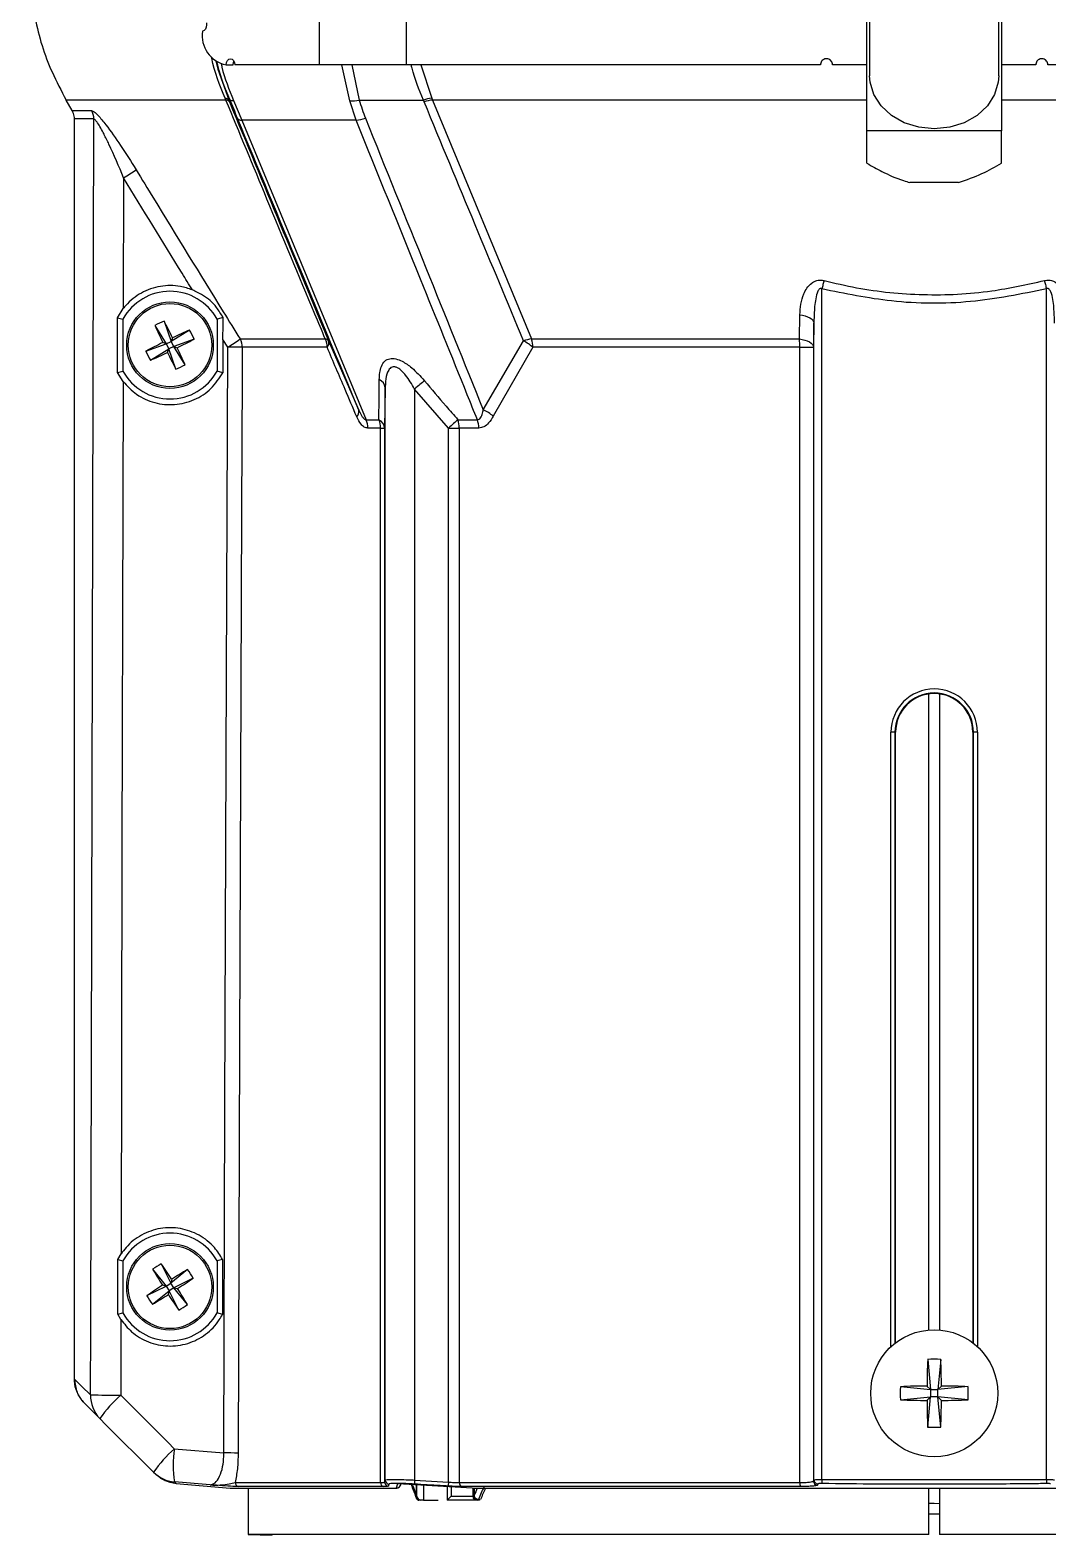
# Model space of a CAD drawing. Extents: x 17.1 to 113.1, y 3.8 to 84.5.
# Drawn here: x 50.6 to 54.38, y 63.93 to 69.52 of the extents above; entities that cross this region are included whole.
import ezdxf

# ---------------------------------------------------------------- set-up
doc = ezdxf.new("R2010")
doc.units = 0
doc.header["$MEASUREMENT"] = 0
doc.layers.add('OBJECT', color=7, linetype='CONTINUOUS')

msp = doc.modelspace()

# ---------------------------------------------------------------- linework, layer by layer
at = {"layer": 'OBJECT'}
for p, q in [((51.6748, 69.3925), (51.6748, 69.9725)), ((51.9981, 69.3925), (51.9981, 69.9725)), ((53.7197, 69.9098), (53.7197, 69.3515)), ((54.1997, 69.3515), (54.1997, 69.9091)), ((51.24, 69.5175), (51.24, 69.518)), ((53.7097, 69.1467), (53.7097, 69.5563)), ((54.2097, 69.5563), (54.2097, 69.1467)), ((51.3284, 69.3925), (51.3539, 69.3925)), ((51.6748, 69.3925), (51.3602, 69.3925)), ((51.9981, 69.3925), (51.6748, 69.3925)), ((51.7874, 69.2581), (51.7578, 69.3925)), ((53.5372, 69.3925), (51.9981, 69.3925)), ((52.0522, 69.3925), (52.0925, 69.2684)), ((53.7097, 69.3925), (53.5822, 69.3925)), ((54.3372, 69.3925), (54.2097, 69.3925)), ((55.9214, 69.3925), (54.3822, 69.3925)), ((51.3274, 69.2615), (50.7338, 69.2615)), ((50.7565, 69.2222), (50.7338, 69.2615)), ((51.3274, 69.2615), (51.3246, 69.2682)), ((51.3417, 69.2633), (51.3378, 69.2617)), ((51.3561, 69.2604), (51.3867, 69.1865)), ((51.8113, 69.1865), (51.7874, 69.2581)), ((51.8231, 69.2616), (52.0613, 69.2615)), ((52.0925, 69.2684), (52.0953, 69.2615)), ((52.0953, 69.2615), (52.4632, 68.3735)), ((53.7097, 69.2615), (52.0953, 69.2615)), ((55.8242, 69.2615), (54.2097, 69.2615)), ((50.7565, 69.2222), (50.8285, 69.2222)), ((50.8366, 69.1912), (50.7648, 69.1912)), ((50.7648, 64.5073), (50.7648, 69.1912)), ((51.8113, 69.1865), (51.3867, 69.1865)), ((51.3867, 69.1865), (51.8486, 68.0735)), ((54.2097, 69.1467), (53.7097, 69.1467)), ((53.7097, 69.0265), (53.7097, 69.1467)), ((54.2097, 69.0265), (54.2097, 69.1467)), ((50.9474, 68.9722), (50.9461, 68.487)), ((54.0498, 68.9545), (53.8697, 68.9545)), ((53.5424, 64.1346), (53.5424, 68.5595)), ((54.377, 64.1346), (54.377, 68.5595)), ((50.9241, 68.4526), (50.9461, 68.487)), ((53.459, 68.3735), (53.4602, 68.4632)), ((50.9241, 68.4526), (50.9447, 68.4474)), ((50.9242, 68.2486), (50.9241, 68.4526)), ((50.9447, 68.4474), (50.9447, 68.2538)), ((51.0635, 68.4235), (51.106, 68.3554)), ((51.0978, 68.44), (51.1245, 68.3643)), ((51.1926, 68.4068), (51.1245, 68.3643)), ((51.3173, 68.4531), (51.2947, 68.4474)), ((51.2947, 68.4474), (51.2947, 68.2538)), ((53.5124, 68.4322), (53.5111, 68.3425)), ((53.5124, 64.1335), (53.5124, 68.4322)), ((51.0303, 68.3287), (51.106, 68.3554)), ((51.106, 68.3554), (51.0925, 68.3601)), ((51.106, 68.3554), (51.1245, 68.3643)), ((51.106, 68.3554), (51.1149, 68.3369)), ((51.1334, 68.3458), (51.1149, 68.3369)), ((51.1292, 68.3778), (51.1245, 68.3643)), ((51.1334, 68.3458), (51.1245, 68.3643)), ((51.2091, 68.3725), (51.1334, 68.3458)), ((51.1334, 68.3458), (51.1469, 68.3411)), ((51.176, 68.2777), (51.1334, 68.3458)), ((51.3166, 68.3721), (51.3165, 68.2483)), ((51.3345, 68.3432), (51.3166, 68.3721)), ((51.3802, 68.3735), (51.6967, 68.3735)), ((51.7037, 68.3425), (51.388, 68.3425)), ((51.709, 68.3667), (51.8215, 68.1086)), ((52.2835, 68.1104), (52.4337, 68.3663)), ((52.4678, 68.3425), (52.3211, 68.0866)), ((52.4632, 68.3735), (53.459, 68.3735)), ((53.4605, 68.3425), (52.4678, 68.3425)), ((53.4605, 68.3425), (53.5111, 68.3425)), ((53.4605, 64.1235), (53.4605, 68.3425)), ((53.5111, 68.3425), (53.5111, 64.1289)), ((51.0468, 68.2944), (51.1149, 68.3369)), ((51.1102, 68.3234), (51.1149, 68.3369)), ((51.1417, 68.2612), (51.1149, 68.3369)), ((50.9242, 68.2486), (50.9447, 68.2538)), ((50.9455, 68.2153), (50.9242, 68.2486)), ((51.3165, 68.2483), (51.2947, 68.2538)), ((51.9196, 68.1915), (51.9173, 68.0425)), ((51.9196, 64.1328), (51.9196, 68.1915)), ((52.1545, 68.0425), (52.0286, 68.1875)), ((52.0286, 68.1875), (52.0286, 64.1327)), ((51.8486, 68.0735), (51.8961, 68.0735)), ((52.1895, 68.0735), (52.262, 68.0735)), ((51.9024, 68.0425), (51.855, 68.0425)), ((51.9024, 68.0425), (51.9173, 68.0425)), ((51.9024, 64.1235), (51.9024, 68.0425)), ((51.9173, 68.0425), (51.9173, 64.1251)), ((52.1545, 68.0425), (52.1949, 68.0425)), ((52.1545, 64.1252), (52.1545, 68.0425)), ((52.2672, 68.0425), (52.1949, 68.0425)), ((52.1949, 68.0425), (52.1949, 64.1235)), ((53.9397, 64.6906), (53.9397, 67.0542)), ((53.9797, 67.0542), (53.9797, 64.6906)), ((53.8139, 66.9121), (53.7989, 66.9121)), ((53.7989, 64.6282), (53.7989, 66.9121)), ((53.8139, 66.9121), (53.8162, 66.9121)), ((53.8139, 66.9121), (53.8139, 64.641)), ((53.8162, 64.6428), (53.8162, 66.9121)), ((53.8162, 66.9121), (53.8162, 66.9121)), ((53.8162, 64.6428), (53.8162, 66.9121)), ((54.1032, 66.9121), (54.1032, 64.6428)), ((54.1055, 66.9121), (54.1032, 66.9121)), ((54.1032, 66.9121), (54.1032, 66.9121)), ((54.1032, 66.9121), (54.1032, 64.6428)), ((54.1205, 66.9121), (54.1055, 66.9121)), ((54.1055, 64.641), (54.1055, 66.9121)), ((54.1205, 66.9121), (54.1205, 64.6282)), ((50.9255, 64.9523), (50.9377, 64.973)), ((50.9256, 64.7489), (50.9255, 64.9523)), ((50.9255, 64.9523), (50.9447, 64.9474)), ((50.9447, 64.9474), (50.9447, 64.7538)), ((51.0871, 64.9367), (51.1228, 64.8648)), ((51.3152, 64.9526), (51.2947, 64.9474)), ((51.2947, 64.9474), (51.2947, 64.7538)), ((51.3152, 64.9526), (51.3151, 64.7486)), ((51.0551, 64.9162), (51.1056, 64.8537)), ((51.1853, 64.9152), (51.1228, 64.8648)), ((51.1259, 64.8787), (51.1228, 64.8648)), ((51.2058, 64.8832), (51.1339, 64.8475)), ((51.0336, 64.818), (51.1056, 64.8537)), ((51.0541, 64.786), (51.1166, 64.8364)), ((51.1056, 64.8537), (51.0916, 64.8568)), ((51.1056, 64.8537), (51.1228, 64.8648)), ((51.1056, 64.8537), (51.1166, 64.8364)), ((51.1136, 64.8225), (51.1166, 64.8364)), ((51.1339, 64.8475), (51.1166, 64.8364)), ((51.1523, 64.7645), (51.1166, 64.8364)), ((51.1339, 64.8475), (51.1228, 64.8648)), ((51.1339, 64.8475), (51.1479, 64.8444)), ((51.1843, 64.785), (51.1339, 64.8475)), ((50.9256, 64.7489), (50.9447, 64.7538)), ((50.9372, 64.7293), (50.9256, 64.7489)), ((50.9372, 64.7293), (50.9365, 64.4483)), ((51.3151, 64.7486), (51.2947, 64.7538)), ((53.9354, 64.5812), (53.9462, 64.4689)), ((53.9841, 64.5812), (53.9732, 64.4689)), ((53.834, 64.4798), (53.9462, 64.4689)), ((53.834, 64.4311), (53.9462, 64.4419)), ((53.9462, 64.4689), (53.9329, 64.4822)), ((53.9329, 64.4286), (53.9462, 64.4419)), ((53.9354, 64.3297), (53.9462, 64.4419)), ((53.9462, 64.4689), (53.9462, 64.4419)), ((53.9462, 64.4689), (53.9732, 64.4689)), ((53.9732, 64.4419), (53.9462, 64.4419)), ((53.9865, 64.4822), (53.9732, 64.4689)), ((54.0855, 64.4798), (53.9732, 64.4689)), ((53.9732, 64.4419), (53.9732, 64.4689)), ((53.9841, 64.3297), (53.9732, 64.4419)), ((53.9732, 64.4419), (53.9865, 64.4286)), ((54.0855, 64.4311), (53.9732, 64.4419)), ((51.1358, 64.249), (51.3192, 64.2336)), ((51.0645, 64.1558), (51.0583, 64.162)), ((51.1001, 64.1309), (51.142, 64.1196)), ((51.269, 64.1147), (51.1361, 64.1259)), ((51.142, 64.1196), (51.3435, 64.102)), ((51.3435, 64.102), (51.9436, 64.102)), ((51.3448, 64.102), (51.9446, 64.102)), ((51.3619, 64.1235), (51.9024, 64.1235)), ((51.9129, 64.1086), (51.375, 64.1086)), ((51.4097, 64.102), (51.4097, 63.9304)), ((51.9173, 64.1251), (51.9196, 64.1328)), ((51.9609, 64.1034), (51.9662, 64.1198)), ((51.9662, 64.1198), (52.2423, 64.1034)), ((51.9752, 64.1114), (51.9791, 64.1191)), ((51.9777, 64.1191), (51.9752, 64.1114)), ((52.0286, 64.1327), (52.1545, 64.1252)), ((52.0361, 64.0757), (52.0361, 64.1157)), ((52.0374, 64.0731), (52.0374, 64.1156)), ((52.062, 64.1141), (52.062, 64.0581)), ((52.1498, 64.1089), (52.1498, 64.0581)), ((52.1648, 64.108), (52.1648, 64.0731)), ((52.1949, 64.1235), (53.4605, 64.1235)), ((53.463, 64.1086), (52.2039, 64.1086)), ((52.2467, 64.0757), (52.2467, 64.1032)), ((52.25, 64.1031), (52.25, 64.0757)), ((52.2873, 64.102), (55.6322, 64.102)), ((52.2881, 64.102), (55.6314, 64.102)), ((53.5111, 64.1289), (53.5124, 64.1335)), ((53.5424, 64.1346), (54.377, 64.1346)), ((53.9397, 63.9304), (53.9397, 64.102)), ((53.9797, 64.102), (53.9797, 63.9304)), ((52.0363, 64.0732), (52.0361, 64.0757)), ((52.0374, 64.0757), (52.0361, 64.0757)), ((52.0439, 64.0581), (52.0445, 64.0581)), ((52.0524, 64.0581), (52.0445, 64.0581)), ((52.062, 64.0581), (52.0524, 64.0581)), ((52.062, 64.0581), (52.1158, 64.0581)), ((52.2543, 64.0581), (52.1498, 64.0581)), ((52.1648, 64.0731), (52.2467, 64.0731)), ((52.2467, 64.0731), (52.2467, 64.0757)), ((52.2467, 64.0757), (52.25, 64.0757)), ((52.2467, 64.0712), (52.2467, 64.0731)), ((52.25, 64.0757), (52.2498, 64.0732)), ((52.2632, 64.0581), (52.2543, 64.0581)), ((52.2632, 64.0581), (52.2626, 64.0581)), ((52.2693, 64.0581), (52.2632, 64.0581)), ((52.2659, 64.0606), (52.2662, 64.0606)), ((52.2662, 64.0606), (52.2725, 64.0606)), ((53.9397, 64.0466), (53.9797, 64.0452)), ((53.9597, 64.0459), (53.9397, 64.0452)), ((51.4097, 63.9304), (51.4997, 63.9273)), ((53.9397, 63.9304), (51.4097, 63.9304)), ((56.5097, 63.9304), (53.9797, 63.9304))]:
    msp.add_line(p, q, dxfattribs=at)
at = {"layer": 'OBJECT', "flags": 128}
for points in [[(51.255, 69.5481), (51.2559, 69.5405), (51.2547, 69.5319), (51.2513, 69.5246), (51.2461, 69.5197), (51.24, 69.518)], [(51.2895, 69.4072), (51.2971, 69.3765), (51.3378, 69.2617), (51.3378, 69.2617), (51.3378, 69.2617)], [(51.3284, 69.3925), (51.3296, 69.4011), (51.3331, 69.4084), (51.3382, 69.4132), (51.3443, 69.415), (51.3504, 69.4132), (51.3556, 69.4084), (51.359, 69.4011), (51.3602, 69.3925)], [(51.3539, 69.3925), (51.3551, 69.4011), (51.357, 69.406)], [(51.7957, 69.3925), (51.8231, 69.2616), (51.8231, 69.2616), (51.8231, 69.2616)], [(53.9597, 69.1549), (53.9023, 69.1606), (53.8482, 69.1774), (53.8006, 69.2043), (53.7622, 69.2398), (53.7353, 69.2818), (53.7215, 69.3278), (53.7197, 69.3515)], [(54.1997, 69.3515), (54.198, 69.3278), (54.1841, 69.2818), (54.1572, 69.2398), (54.1189, 69.2043), (54.0713, 69.1774), (54.0172, 69.1606), (53.9597, 69.1549)], [(50.8248, 64.4497), (50.8254, 64.6997), (50.8278, 65.6996), (50.8366, 69.1912)], [(53.5502, 68.5905), (53.5493, 68.5869), (53.5484, 68.5832), (53.5474, 68.5794), (53.5464, 68.5755), (53.5455, 68.5716), (53.5445, 68.5676), (53.5434, 68.5635), (53.5424, 68.5595)], [(54.3693, 68.5905), (54.3702, 68.5869), (54.3711, 68.5832), (54.372, 68.5794), (54.373, 68.5755), (54.374, 68.5716), (54.375, 68.5676), (54.376, 68.5635), (54.377, 68.5595)], [(53.4602, 68.4632), (53.4706, 68.4618), (53.4804, 68.4594), (53.4894, 68.4563), (53.4971, 68.4524), (53.5035, 68.4479), (53.5082, 68.4429), (53.5113, 68.4377), (53.5124, 68.4322)], [(51.3192, 64.2336), (51.3239, 65.5246), (51.3287, 66.8156), (51.3345, 68.3432)], [(51.388, 68.3425), (51.3876, 68.2351), (51.3858, 67.7391), (51.3785, 65.7553), (51.3731, 64.2329)], [(53.459, 68.3735), (53.4694, 68.372), (53.4792, 68.3697), (53.4881, 68.3665), (53.4958, 68.3627), (53.5022, 68.3582), (53.5069, 68.3532), (53.5099, 68.3479), (53.5111, 68.3425)], [(50.9455, 68.2153), (50.9444, 67.7681), (50.9413, 66.4771), (50.9377, 64.973)], [(52.0649, 68.2185), (52.0614, 68.2155), (52.0575, 68.2122), (52.0532, 68.2086), (52.0487, 68.2047), (52.0439, 68.2006), (52.0389, 68.1963), (52.0338, 68.192), (52.0286, 68.1875)], [(52.1895, 68.0735), (52.1861, 68.0704), (52.1823, 68.0671), (52.1781, 68.0634), (52.1737, 68.0595), (52.1691, 68.0554), (52.1643, 68.0512), (52.1594, 68.0469), (52.1545, 68.0425)], [(50.7648, 64.5073), (50.7723, 64.5001), (50.7923, 64.4809), (50.8248, 64.4497)], [(50.9365, 64.4483), (51.113, 64.2717), (51.1358, 64.249)], [(50.859, 64.3613), (50.8279, 64.3924), (50.8087, 64.4117), (50.8014, 64.4189)], [(51.0583, 64.162), (50.8818, 64.3385), (50.859, 64.3613)], [(52.0286, 64.1327), (52.0284, 64.1299), (52.0282, 64.1272), (52.0281, 64.1247), (52.028, 64.1224), (52.0278, 64.1206), (52.0278, 64.1191), (52.0277, 64.1182), (52.0277, 64.1177)], [(52.1545, 64.1252), (52.1543, 64.1224), (52.1542, 64.1197), (52.154, 64.1172), (52.1539, 64.115), (52.1538, 64.1131), (52.1537, 64.1117), (52.1536, 64.1107), (52.1536, 64.1103)], [(53.5272, 64.1186), (53.5264, 64.116), (53.5258, 64.114)], [(53.5424, 64.1346), (53.5424, 64.1318), (53.5424, 64.1291), (53.5423, 64.1266), (53.5423, 64.1244), (53.5423, 64.1226), (53.5423, 64.1211), (53.5422, 64.1201), (53.5422, 64.1196)], [(54.377, 64.1346), (54.3771, 64.1318), (54.3771, 64.1291), (54.3771, 64.1266), (54.3772, 64.1244), (54.3772, 64.1226), (54.3772, 64.1211), (54.3772, 64.1201), (54.3772, 64.1196)], [(52.1648, 64.0731), (52.1622, 64.0704), (52.1597, 64.0679), (52.1573, 64.0656), (52.1552, 64.0634), (52.1533, 64.0616), (52.1518, 64.0601), (52.1507, 64.059), (52.15, 64.0583), (52.1498, 64.0581)], [(52.2467, 64.0731), (52.2472, 64.0731), (52.2476, 64.0731), (52.248, 64.0731), (52.2484, 64.0731), (52.2488, 64.0732), (52.2491, 64.0732), (52.2495, 64.0732), (52.2498, 64.0732)], [(53.9797, 64.0059), (53.9437, 64.0057), (53.9397, 64.0059)]]:
    msp.add_lwpolyline(points, dxfattribs=at)
at = {"layer": 'OBJECT'}
for centre, radius in [((51.1197, 68.3506), 0.161), ((51.1197, 68.3506), 0.1549), ((51.1197, 64.8506), 0.161), ((51.1197, 64.8506), 0.1549), ((53.9597, 64.4554), 0.236)]:
    msp.add_circle(centre, radius, dxfattribs=at)
for centre, radius, start, end in [((51.3505, 69.5018), 0.1116, 171.9508, 258.5782), ((51.3251, 69.2527), 0.0155, 35.3881, 91.8718), ((51.3275, 69.2456), 0.016, 34.5244, 90.5554), ((51.3516, 69.275), 0.0153, 229.8743, 286.9703), ((51.793, 69.3876), 0.1296, 267.5456, 283.4346), ((52.1053, 69.136), 0.133, 95.5312, 109.3088), ((52.1099, 69.1296), 0.1328, 96.3329, 110.1151), ((50.7735, 69.1912), 0.0631, 359.9655, 29.3895), ((51.3849, 69.2042), 0.0178, 217.2822, 275.8722), ((51.8025, 69.313), 0.1268, 274.005, 289.9291), ((50.627, 69.5131), 0.6287, 300.6374, 305.6866), ((51.1197, 68.3506), 0.2, 28.955, 151.045), ((51.2524, 68.075), 0.3965, 112.9596, 118.4607), ((53.5945, 69.5447), 2.7682, 203.892, 205.3355), ((48.6432, 67.1607), 2.768, 26.0844, 27.5281), ((52.314, 65.8754), 2.7687, 113.8922, 115.3355), ((50.844, 68.2178), 0.3966, 22.9598, 28.4597), ((52.3096, 65.874), 2.768, 116.0846, 117.5282), ((49.9302, 70.8265), 2.7672, 296.0845, 297.5285), ((50.9921, 68.9086), 0.661, 301.198, 305.948), ((51.3326, 66.1647), 2.1785, 88.541, 89.9493), ((51.3236, 68.3426), 0.0645, 359.9278, 28.6556), ((51.6963, 68.3582), 0.0153, 33.6661, 88.4246), ((51.632, 68.3427), 0.0717, 359.7954, 25.399), ((51.6836, 68.3596), 0.0264, 319.5472, 15.4686), ((52.4799, 68.24), 0.1345, 97.1226, 110.1223), ((52.3507, 68.211), 0.1761, 48.3209, 61.9065), ((52.3646, 68.3431), 0.1032, 359.6755, 17.1379), ((53.1627, 68.3433), 0.2978, 359.8438, 5.8182), ((51.3954, 68.4833), 0.3965, 202.9591, 208.4603), ((49.9263, 70.8239), 2.7666, 293.8915, 295.3358), ((53.5963, 69.5405), 2.768, 206.0844, 207.5281), ((48.6468, 67.1573), 2.7662, 23.8917, 25.3363), ((51.1197, 68.3506), 0.2, 208.955, 331.045), ((50.987, 68.6262), 0.3965, 292.9596, 298.4607), ((51.8815, 68.1876), 0.0383, 5.9467, 65.8264), ((51.7965, 68.1034), 0.0255, 311.9942, 11.9361), ((51.779, 68.0428), 0.076, 359.7494, 23.804), ((51.8788, 68.039), 0.0386, 5.2276, 63.3905), ((51.825, 68.0428), 0.0775, 359.7374, 23.2996), ((52.1063, 68.043), 0.0886, 359.6872, 20.1442), ((52.1752, 68.043), 0.092, 359.6814, 19.3542), ((52.214, 67.9594), 0.1662, 49.9059, 65.2778), ((53.9597, 66.9121), 0.1608, 0, 180), ((53.9597, 66.9121), 0.1458, 0, 180), ((53.9597, 66.9121), 0.1435, 90, 180), ((53.9597, 66.9121), 0.1435, 0, 180), ((53.9597, 66.9121), 0.1435, 0, 90), ((51.1197, 64.8506), 0.2, 28.955, 151.045), ((51.2849, 64.5928), 0.3967, 119.9015, 125.3989), ((48.8045, 63.3698), 2.7687, 33.0246, 34.4678), ((53.4319, 66.3348), 2.7679, 210.8317, 212.2753), ((52.6056, 62.5358), 2.7711, 120.8327, 122.2747), ((49.6407, 67.1631), 2.7655, 303.0237, 304.4687), ((50.8619, 64.6854), 0.3968, 29.9017, 35.3982), ((52.6003, 62.5357), 2.7683, 123.0245, 124.468), ((49.6353, 67.163), 2.7683, 300.832, 302.2754), ((53.4335, 66.3304), 2.7669, 213.0239, 214.4681), ((48.8061, 63.3655), 2.7696, 30.8321, 32.2749), ((51.3773, 65.0156), 0.3965, 209.8994, 215.4006), ((50.9548, 65.108), 0.3963, 299.8981, 305.4019), ((51.1197, 64.8506), 0.2, 208.955, 331.045), ((56.7237, 64.4624), 2.7908, 177.5615, 179.5942), ((53.9597, 64.1824), 0.3996, 86.5098, 93.4902), ((51.1958, 64.4624), 2.7908, 0.4058, 2.4385), ((50.943, 64.4447), 0.1184, 177.5845, 224.7919), ((50.9266, 68.0546), 3.6063, 268.3816, 270.1573), ((51.2938, 64.0519), 0.5337, 132.0302, 144.5608), ((54.2327, 64.4554), 0.3995, 176.5092, 183.4908), ((53.9527, 61.6923), 2.79, 90.4057, 92.439), ((53.9527, 67.2209), 2.7924, 267.5622, 269.5938), ((56.7237, 64.4484), 2.7908, 180.4058, 182.4385), ((51.1958, 64.4484), 2.7908, 357.5615, 359.5942), ((53.9668, 61.6923), 2.79, 87.561, 89.5943), ((53.9667, 67.2209), 2.7924, 270.4062, 272.4378), ((53.6867, 64.4554), 0.3995, 356.5092, 3.4908), ((53.9597, 64.7285), 0.3996, 266.5098, 273.4902), ((51.4932, 63.8525), 0.5337, 132.0306, 144.56), ((51.5104, 64.1882), 0.3794, 170.7788, 189.4498), ((51.3185, 62.1214), 2.1122, 88.5174, 89.9793), ((51.1467, 64.2503), 0.1249, 225.0012, 265.1376), ((51.3766, 64.1233), 0.0148, 179.0046, 263.6948), ((51.9164, 64.1221), 0.014, 174.2708, 255.476), ((51.9323, 64.1251), 0.015, 180.1066, 266.2394), ((51.9346, 64.1328), 0.015, 180.1106, 266.3622), ((51.9619, 64.1183), 0.015, 266.1157, 332.586), ((52.2087, 64.1216), 0.0139, 172.137, 249.6081), ((53.487, 64.1203), 0.0267, 173.1158, 206.0813), ((53.5261, 64.129), 0.015, 180.243, 269.1634), ((53.5274, 64.1336), 0.015, 180.2451, 269.1789), ((52.0391, 64.0733), 0.00447, 223.4569, 234.6012), ((52.0364, 64.0706), 0.00268, 69.2334, 92.7541), ((52.0427, 64.0718), 0.00613, 185.1157, 189.9), ((52.0524, 64.0731), 0.015, 180, 270), ((52.2579, 64.0711), 0.00823, 178.6482, 182.1798), ((52.2596, 64.0581), 0.0149, 125.9042, 129.4752), ((52.2623, 64.0619), 0.0038, 275.1587, 340.1643), ((52.2628, 64.0616), 0.00355, 275.4062, 343.0635)]:
    msp.add_arc(centre, radius, start, end, dxfattribs=at)
for centre, major_axis, ratio, start_param, end_param in [((53.9607, 63.8153), (-2.0916, 4.3755), 0.34326, 1.340726, 1.349396), ((53.9607, 63.8153), (2.0916, 4.3755), 0.34326, 1.66859, 1.674668), ((53.9699, 63.8078), (2.0768, 4.3768), 0.341999, 1.663713, 1.674625), ((53.9607, 63.7853), (2.0687, 4.3597), 0.341999, 1.659903, 1.6693)]:
    msp.add_ellipse(centre, major_axis=major_axis, ratio=ratio, start_param=start_param, end_param=end_param, dxfattribs=at)
for points, knots in [([(50.5998, 69.7615), (50.6036, 69.6961), (50.6115, 69.5606), (50.6646, 69.3922), (50.7156, 69.2959), (50.7338, 69.2615)], [0, 0, 0, 0, 0.375049, 0.776984, 1, 1, 1, 1]), ([(51.3246, 69.2682), (51.3049, 69.3163), (51.2846, 69.3657), (51.274, 69.4201), (51.2737, 69.4215)], [0, 0, 0, 0, 0.973648, 1, 1, 1, 1]), ([(53.5822, 69.3925), (53.582, 69.395), (53.5815, 69.4), (53.5776, 69.4067), (53.572, 69.4118), (53.5649, 69.4148), (53.5572, 69.4153), (53.5497, 69.4131), (53.5434, 69.4086), (53.539, 69.4023), (53.5374, 69.3965), (53.5373, 69.3932), (53.5372, 69.3925)], [0, 0, 0, 0, 0.1064742, 0.2129401, 0.319697, 0.427105, 0.5351835, 0.643667, 0.7520788, 0.8599258, 0.9669596, 1, 1, 1, 1]), ([(54.3822, 69.3925), (54.382, 69.395), (54.3815, 69.4), (54.3777, 69.4067), (54.372, 69.4118), (54.3649, 69.4148), (54.3572, 69.4153), (54.3498, 69.4131), (54.3434, 69.4086), (54.339, 69.4023), (54.3374, 69.3965), (54.3373, 69.3932), (54.3372, 69.3925)], [0, 0, 0, 0, 0.106362, 0.212713, 0.319455, 0.426997, 0.535233, 0.643751, 0.752038, 0.859722, 0.966709, 1, 1, 1, 1]), ([(51.3417, 69.2633), (51.3417, 69.2633), (51.3245, 69.3034), (51.3068, 69.3491), (51.2957, 69.3974), (51.2944, 69.4028)], [0, 0, 0, 0, 0.000015, 0.888295, 1, 1, 1, 1]), ([(51.3098, 69.3974), (51.3107, 69.3929), (51.3206, 69.3451), (51.3392, 69.3007), (51.3561, 69.2604)], [0, 0, 0, 0, 0.093044, 1, 1, 1, 1]), ([(52.0613, 69.2615), (52.0613, 69.2615), (52.0448, 69.3001), (52.0294, 69.3429), (52.0169, 69.3882), (52.0157, 69.3925)], [0, 0, 0, 0, 0.000016, 0.90696, 1, 1, 1, 1]), ([(51.6967, 68.3735), (51.6839, 68.4043), (51.6116, 68.5776), (51.4884, 68.8736), (51.3783, 69.1389), (51.3274, 69.2615)], [0, 0, 0, 0, 0.104199, 0.585852, 1, 1, 1, 1]), ([(51.3378, 69.2617), (51.3378, 69.2617), (51.3388, 69.2593), (51.3397, 69.257), (51.3407, 69.2546)], [0, 0, 0, 0, 0.000295, 1, 1, 1, 1]), ([(51.3407, 69.2546), (51.4036, 69.1025), (51.5262, 68.8064), (51.6492, 68.5106), (51.709, 68.3667)], [0, 0, 0, 0, 0.513611, 1, 1, 1, 1]), ([(51.3708, 69.1935), (51.3613, 69.2167), (51.3518, 69.2399), (51.3417, 69.2633), (51.3417, 69.2633)], [0, 0, 0, 0, 0.999971, 1, 1, 1, 1]), ([(51.8231, 69.2616), (51.8231, 69.2616), (51.8296, 69.2388), (51.8376, 69.2163), (51.8457, 69.1938)], [0, 0, 0, 0, 0.00003, 1, 1, 1, 1]), ([(52.0643, 69.2543), (52.0632, 69.2567), (52.0622, 69.2591), (52.0613, 69.2615), (52.0613, 69.2615)], [0, 0, 0, 0, 0.999721, 1, 1, 1, 1]), ([(52.4337, 68.3663), (52.3737, 68.5101), (52.2504, 68.8059), (52.1275, 69.102), (52.0643, 69.2543)], [0, 0, 0, 0, 0.48595, 1, 1, 1, 1]), ([(50.7648, 69.1912), (50.7642, 69.1982), (50.7632, 69.2091), (50.7583, 69.2188), (50.7565, 69.2222)], [0, 0, 0, 0, 0.643567, 1, 1, 1, 1]), ([(50.8285, 69.2222), (50.8315, 69.2212), (50.8374, 69.2191), (50.8559, 69.2012), (50.8889, 69.1612), (50.9381, 69.0917), (50.9747, 69.033), (50.9937, 69.0025)], [0, 0, 0, 0, 0.101178, 0.201859, 0.374018, 0.675191, 1, 1, 1, 1]), ([(50.9474, 68.9722), (50.9296, 69.0147), (50.9061, 69.0707), (50.8728, 69.1386), (50.8552, 69.1708), (50.843, 69.1873), (50.8386, 69.191), (50.837, 69.1912), (50.8366, 69.1912)], [0, 0, 0, 0, 0.49037, 0.647323, 0.850236, 0.921686, 0.982752, 1, 1, 1, 1]), ([(51.8215, 68.1086), (51.7481, 68.2847), (51.5975, 68.6463), (51.4476, 69.0079), (51.3708, 69.1935)], [0, 0, 0, 0, 0.486991, 1, 1, 1, 1]), ([(52.262, 68.0735), (52.2495, 68.1044), (52.1791, 68.2784), (52.0292, 68.6494), (51.8912, 68.9895), (51.8113, 69.1865)], [0, 0, 0, 0, 0.083458, 0.469005, 1, 1, 1, 1]), ([(51.8457, 69.1938), (51.9207, 69.0084), (52.067, 68.6472), (52.2127, 68.2861), (52.2835, 68.1104)], [0, 0, 0, 0, 0.513344, 1, 1, 1, 1]), ([(53.7097, 69.0265), (53.7281, 69.0162), (53.7701, 68.9927), (53.8239, 68.9683), (53.8615, 68.957), (53.8697, 68.9545)], [0, 0, 0, 0, 0.3769514, 0.8637512, 1, 1, 1, 1]), ([(54.0498, 68.9545), (54.0798, 68.9651), (54.138, 68.9855), (54.1863, 69.0131), (54.2097, 69.0265)], [0, 0, 0, 0, 0.515406, 1, 1, 1, 1]), ([(51.2028, 68.556), (51.1901, 68.5765), (51.1047, 68.715), (51.0197, 68.8539), (50.9474, 68.9722)], [0, 0, 0, 0, 0.147984, 1, 1, 1, 1]), ([(50.9937, 69.0025), (51.0152, 68.9673), (51.1228, 68.7909), (51.2515, 68.5812), (51.3593, 68.4071), (51.3802, 68.3735)], [0, 0, 0, 0, 0.167872, 0.839364, 1, 1, 1, 1]), ([(51.2028, 68.556), (51.1881, 68.5608), (51.1498, 68.5735), (51.0831, 68.5729), (51.0116, 68.5481), (50.9678, 68.5136), (50.9491, 68.4906), (50.9461, 68.487)], [0, 0, 0, 0, 0.162696, 0.424831, 0.687546, 0.950209, 1, 1, 1, 1]), ([(53.4602, 68.4632), (53.4625, 68.49), (53.4655, 68.5251), (53.486, 68.5631), (53.5011, 68.5799), (53.5189, 68.59), (53.5354, 68.5932), (53.5459, 68.5912), (53.5502, 68.5905)], [0, 0, 0, 0, 0.463202, 0.60576, 0.74907, 0.84178, 0.935306, 1, 1, 1, 1]), ([(53.5502, 68.5905), (53.5905, 68.5811), (53.7115, 68.5529), (53.9207, 68.5324), (54.1561, 68.5435), (54.3042, 68.5761), (54.3693, 68.5905)], [0, 0, 0, 0, 0.149978, 0.450605, 0.758659, 1, 1, 1, 1]), ([(54.3693, 68.5905), (54.3751, 68.5914), (54.3868, 68.5933), (54.4049, 68.5883), (54.4241, 68.5752), (54.4456, 68.5451), (54.4571, 68.5053), (54.4587, 68.4745), (54.4593, 68.4632)], [0, 0, 0, 0, 0.087297, 0.174538, 0.284703, 0.464437, 0.802351, 1, 1, 1, 1]), ([(51.3173, 68.4531), (51.3095, 68.466), (51.2893, 68.4994), (51.2501, 68.5337), (51.2158, 68.5499), (51.2028, 68.556)], [0, 0, 0, 0, 0.281228, 0.727864, 1, 1, 1, 1]), ([(53.5424, 68.5595), (53.5417, 68.5599), (53.5404, 68.5608), (53.5382, 68.5613), (53.5359, 68.561), (53.5333, 68.5595), (53.5287, 68.5543), (53.5191, 68.5303), (53.514, 68.488), (53.5129, 68.4503), (53.5124, 68.4322)], [0, 0, 0, 0, 0.018434, 0.032622, 0.046846, 0.064939, 0.096406, 0.193733, 0.61436, 1, 1, 1, 1]), ([(54.377, 68.5595), (54.2835, 68.5406), (54.0937, 68.5024), (53.8102, 68.5046), (53.6282, 68.5419), (53.5424, 68.5595)], [0, 0, 0, 0, 0.339274, 0.688484, 1, 1, 1, 1]), ([(54.407, 68.4322), (54.4064, 68.4517), (54.4051, 68.4909), (54.4003, 68.5328), (54.3904, 68.5541), (54.3877, 68.5581), (54.3847, 68.5604), (54.3824, 68.5613), (54.3799, 68.5611), (54.3782, 68.5603), (54.3773, 68.5596), (54.377, 68.5595)], [0, 0, 0, 0, 0.419112, 0.839951, 0.8802, 0.924731, 0.942602, 0.960654, 0.976829, 0.994028, 1, 1, 1, 1]), ([(51.3166, 68.3721), (51.3166, 68.3934), (51.3167, 68.422), (51.3171, 68.4468), (51.3173, 68.4531)], [0, 0, 0, 0, 0.74649, 1, 1, 1, 1]), ([(51.8136, 68.0844), (51.7992, 68.1182), (51.7621, 68.2055), (51.7259, 68.2904), (51.7037, 68.3425)], [0, 0, 0, 0, 0.387427, 1, 1, 1, 1]), ([(51.8972, 68.2225), (51.8984, 68.24), (51.9003, 68.2669), (51.9164, 68.2918), (51.9352, 68.3019), (51.9582, 68.3011), (51.9868, 68.2897), (52.0245, 68.2633), (52.0498, 68.2353), (52.0649, 68.2185)], [0, 0, 0, 0, 0.224316, 0.34584, 0.447966, 0.550598, 0.643263, 0.78662, 1, 1, 1, 1]), ([(50.9455, 68.2153), (50.9613, 68.1983), (50.9941, 68.1631), (51.0622, 68.1331), (51.1374, 68.1258), (51.2108, 68.1444), (51.2754, 68.1854), (51.3028, 68.2274), (51.3165, 68.2483)], [0, 0, 0, 0, 0.156109, 0.324409, 0.493191, 0.662433, 0.831758, 1, 1, 1, 1]), ([(52.0286, 68.1875), (52.0182, 68.2054), (52.0043, 68.2295), (51.9816, 68.2549), (51.9675, 68.266), (51.9546, 68.2707), (51.9447, 68.2698), (51.9352, 68.2635), (51.9253, 68.2464), (51.9205, 68.2205), (51.9198, 68.1996), (51.9196, 68.1915)], [0, 0, 0, 0, 0.252396, 0.341468, 0.431195, 0.49019, 0.549439, 0.60513, 0.701097, 0.88522, 1, 1, 1, 1]), ([(51.8961, 68.0735), (51.8963, 68.1043), (51.8967, 68.1537), (51.897, 68.2038), (51.8972, 68.2225)], [0, 0, 0, 0, 0.624897, 1, 1, 1, 1]), ([(52.0649, 68.2185), (52.0917, 68.187), (52.1329, 68.1384), (52.1748, 68.0904), (52.1895, 68.0735)], [0, 0, 0, 0, 0.648491, 1, 1, 1, 1]), ([(51.855, 68.0425), (51.8505, 68.0433), (51.8415, 68.0448), (51.8264, 68.0585), (51.8186, 68.0743), (51.8136, 68.0844)], [0, 0, 0, 0, 0.263178, 0.525234, 1, 1, 1, 1]), ([(51.8215, 68.1086), (51.8246, 68.1018), (51.8292, 68.0916), (51.8367, 68.0806), (51.8421, 68.0754), (51.846, 68.0735), (51.848, 68.0735), (51.8486, 68.0735)], [0, 0, 0, 0, 0.437727, 0.652228, 0.821699, 0.945104, 1, 1, 1, 1]), ([(52.262, 68.0735), (52.2636, 68.0736), (52.2669, 68.0739), (52.2721, 68.0775), (52.2782, 68.0867), (52.2816, 68.0989), (52.2832, 68.108), (52.2835, 68.1104)], [0, 0, 0, 0, 0.116851, 0.233194, 0.437973, 0.85443, 1, 1, 1, 1]), ([(52.3211, 68.0866), (52.3157, 68.0777), (52.3061, 68.0619), (52.287, 68.0456), (52.2737, 68.0435), (52.2672, 68.0425)], [0, 0, 0, 0, 0.396713, 0.706828, 1, 1, 1, 1]), ([(51.3152, 64.9526), (51.3058, 64.9678), (51.2834, 65.004), (51.2293, 65.0462), (51.1588, 65.0714), (51.0834, 65.0717), (51.0123, 65.0468), (50.9643, 65.0092), (50.9437, 64.9811), (50.9377, 64.973)], [0, 0, 0, 0, 0.117568, 0.279861, 0.442586, 0.605907, 0.769588, 0.933237, 1, 1, 1, 1]), ([(50.9372, 64.7293), (50.9496, 64.7134), (50.9774, 64.6781), (51.0388, 64.6423), (51.1121, 64.6268), (51.1869, 64.6367), (51.254, 64.671), (51.295, 64.7132), (51.3111, 64.7417), (51.3151, 64.7486)], [0, 0, 0, 0, 0.132307, 0.294526, 0.457212, 0.620426, 0.783854, 0.947085, 1, 1, 1, 1]), ([(50.8014, 64.4189), (50.7912, 64.4318), (50.7721, 64.4557), (50.7651, 64.4887), (50.7648, 64.505), (50.7648, 64.5073)], [0, 0, 0, 0, 0.499398, 0.929182, 1, 1, 1, 1]), ([(50.7648, 64.5073), (50.7666, 64.491), (50.7701, 64.4606), (50.7885, 64.4323), (50.7998, 64.4206), (50.8014, 64.4189)], [0, 0, 0, 0, 0.499395, 0.929163, 1, 1, 1, 1]), ([(51.269, 64.1147), (51.2751, 64.1161), (51.2873, 64.1189), (51.3044, 64.1435), (51.3161, 64.1792), (51.3196, 64.2116), (51.3193, 64.2293), (51.3192, 64.2336)], [0, 0, 0, 0, 0.251339, 0.503315, 0.735357, 0.935196, 1, 1, 1, 1]), ([(51.3731, 64.2329), (51.3725, 64.2128), (51.3713, 64.173), (51.365, 64.1399), (51.3619, 64.1235)], [0, 0, 0, 0, 0.505217, 1, 1, 1, 1]), ([(51.142, 64.1196), (51.1275, 64.1223), (51.0985, 64.1275), (51.0759, 64.1463), (51.0645, 64.1558)], [0, 0, 0, 0, 0.5, 1, 1, 1, 1]), ([(51.1361, 64.1259), (51.1369, 64.125), (51.1405, 64.1213), (51.1414, 64.1204), (51.142, 64.1196)], [0, 0, 0, 0, 0.2192209, 1, 1, 1, 1]), ([(51.269, 64.1147), (51.2691, 64.1147), (51.2938, 64.1132), (51.3336, 64.1159), (51.355, 64.1217), (51.3619, 64.1235)], [0, 0, 0, 0, 0.00294, 0.680839, 1, 1, 1, 1]), ([(51.375, 64.1086), (51.3685, 64.1088), (51.3544, 64.1091), (51.3146, 64.1116), (51.2845, 64.1137), (51.2691, 64.1147), (51.269, 64.1147)], [0, 0, 0, 0, 0.298756, 0.643488, 0.99732, 1, 1, 1, 1]), ([(51.9024, 64.1235), (51.9065, 64.1236), (51.9149, 64.1237), (51.9165, 64.1246), (51.9173, 64.1251)], [0, 0, 0, 0, 0.486978, 1, 1, 1, 1]), ([(51.9313, 64.1102), (51.9304, 64.1097), (51.9285, 64.1088), (51.9181, 64.1087), (51.9129, 64.1086)], [0, 0, 0, 0, 0.488653, 1, 1, 1, 1]), ([(51.9196, 64.1328), (51.921, 64.1334), (51.9238, 64.1345), (51.9431, 64.1351), (51.9711, 64.1349), (52.0014, 64.134), (52.0211, 64.133), (52.0286, 64.1327)], [0, 0, 0, 0, 0.216844, 0.433701, 0.650256, 0.866699, 1, 1, 1, 1]), ([(51.9336, 64.1178), (51.9335, 64.1173), (51.9327, 64.1147), (51.9319, 64.1121), (51.9313, 64.1102)], [0, 0, 0, 0, 0.226062, 1, 1, 1, 1]), ([(52.0277, 64.1177), (52.0171, 64.1183), (51.996, 64.1195), (51.9679, 64.1202), (51.9466, 64.12), (51.9355, 64.1191), (51.9342, 64.1182), (51.9336, 64.1178)], [0, 0, 0, 0, 0.2168348, 0.4336861, 0.6501672, 0.866491, 1, 1, 1, 1]), ([(51.9436, 64.102), (51.9482, 64.1021), (51.9577, 64.1022), (51.9598, 64.103), (51.9609, 64.1034)], [0, 0, 0, 0, 0.491582, 1, 1, 1, 1]), ([(51.9458, 64.1021), (51.9488, 64.1021), (51.9565, 64.1021), (51.9609, 64.1024), (51.9657, 64.1035), (51.9691, 64.1049), (51.9727, 64.1074), (51.9743, 64.1101), (51.9751, 64.1114)], [0, 0, 0, 0, 0.251788, 0.632713, 0.737628, 0.822399, 0.908956, 1, 1, 1, 1]), ([(52.0178, 64.1123), (52.0177, 64.112), (52.0176, 64.1114), (52.0179, 64.1107), (52.0181, 64.1104)], [0, 0, 0, 0, 0.399073, 1, 1, 1, 1]), ([(52.0179, 64.1123), (52.0178, 64.1124), (52.0178, 64.1128), (52.0193, 64.1134), (52.0208, 64.1139), (52.0213, 64.114), (52.0214, 64.114)], [0, 0, 0, 0, 0.29519, 0.765586, 0.980278, 1, 1, 1, 1]), ([(52.0214, 64.114), (52.0213, 64.114), (52.0208, 64.1137), (52.0194, 64.1129), (52.0179, 64.1115), (52.0181, 64.1107), (52.0181, 64.1104)], [0, 0, 0, 0, 0.017924, 0.212584, 0.639174, 1, 1, 1, 1]), ([(52.018, 64.1103), (52.0194, 64.1066), (52.0253, 64.0912), (52.0312, 64.0758), (52.0357, 64.0641)], [0, 0, 0, 0, 0.2435792, 1, 1, 1, 1]), ([(52.1536, 64.1103), (52.1436, 64.1108), (52.1016, 64.1133), (52.0597, 64.1158), (52.0277, 64.1177)], [0, 0, 0, 0, 0.237767, 1, 1, 1, 1]), ([(52.2039, 64.1086), (52.1968, 64.1087), (52.1817, 64.1088), (52.1633, 64.1098), (52.1536, 64.1103)], [0, 0, 0, 0, 0.473444, 1, 1, 1, 1]), ([(52.1545, 64.1252), (52.1615, 64.1247), (52.1763, 64.1238), (52.1885, 64.1236), (52.1949, 64.1235)], [0, 0, 0, 0, 0.473398, 1, 1, 1, 1]), ([(52.2423, 64.1034), (52.2503, 64.103), (52.2657, 64.1023), (52.2801, 64.102), (52.2865, 64.102), (52.2873, 64.102)], [0, 0, 0, 0, 0.489871, 0.942612, 1, 1, 1, 1]), ([(53.4605, 64.1235), (53.4672, 64.1236), (53.4806, 64.1238), (53.4967, 64.1249), (53.5083, 64.1267), (53.5101, 64.1282), (53.5111, 64.1289)], [0, 0, 0, 0, 0.2465, 0.492976, 0.740148, 1, 1, 1, 1]), ([(53.5258, 64.114), (53.5248, 64.1133), (53.5226, 64.1118), (53.5086, 64.11), (53.4885, 64.1088), (53.4716, 64.1087), (53.463, 64.1086)], [0, 0, 0, 0, 0.249057, 0.498133, 0.746674, 1, 1, 1, 1]), ([(53.5124, 64.1335), (53.5129, 64.1336), (53.5137, 64.1339), (53.5191, 64.1343), (53.5269, 64.1345), (53.5352, 64.1346), (53.5405, 64.1346), (53.5424, 64.1346)], [0, 0, 0, 0, 0.218544, 0.4370924, 0.6555096, 0.8737276, 1, 1, 1, 1]), ([(53.5422, 64.1196), (53.5406, 64.1196), (53.5372, 64.1196), (53.5327, 64.1195), (53.5293, 64.1192), (53.5275, 64.1189), (53.5273, 64.1186), (53.5272, 64.1186)], [0, 0, 0, 0, 0.217388, 0.434772, 0.652346, 0.870527, 1, 1, 1, 1]), ([(54.3772, 64.1196), (54.3672, 64.1195), (54.3172, 64.1189), (54.1072, 64.1167), (53.8389, 64.1163), (53.6106, 64.1189), (53.5422, 64.1196)], [0, 0, 0, 0, 0.0359278, 0.1796394, 0.7545008, 1, 1, 1, 1]), ([(54.377, 64.1346), (54.3804, 64.1346), (54.3871, 64.1346), (54.3961, 64.1344), (54.4029, 64.1341), (54.4064, 64.1338), (54.4069, 64.1336), (54.407, 64.1335)], [0, 0, 0, 0, 0.218059, 0.436117, 0.654231, 0.872517, 1, 1, 1, 1]), ([(54.3922, 64.1186), (54.392, 64.1187), (54.3916, 64.119), (54.3889, 64.1193), (54.385, 64.1196), (54.3808, 64.1196), (54.3782, 64.1196), (54.3772, 64.1196)], [0, 0, 0, 0, 0.219082, 0.438182, 0.656824, 0.874764, 1, 1, 1, 1]), ([(52.0358, 64.0642), (52.0356, 64.0649), (52.035, 64.0666), (52.0356, 64.0689), (52.0359, 64.0702)], [0, 0, 0, 0, 0.407908, 1, 1, 1, 1]), ([(52.0358, 64.0642), (52.0362, 64.0632), (52.0372, 64.061), (52.0402, 64.0588), (52.0429, 64.058), (52.0445, 64.0581), (52.0449, 64.0581)], [0, 0, 0, 0, 0.283257, 0.59718, 0.919721, 1, 1, 1, 1]), ([(52.0359, 64.0702), (52.036, 64.0704), (52.0361, 64.0708), (52.0363, 64.0711), (52.0365, 64.0712), (52.0365, 64.0712)], [0, 0, 0, 0, 0.507127, 0.825465, 1, 1, 1, 1]), ([(52.0365, 64.0712), (52.0365, 64.0713), (52.0364, 64.0719), (52.0364, 64.0726), (52.0363, 64.0732)], [0, 0, 0, 0, 0.026661, 1, 1, 1, 1]), ([(52.0365, 64.0712), (52.0368, 64.0713), (52.0373, 64.0713), (52.0375, 64.0712), (52.0375, 64.0712), (52.0375, 64.0712)], [0, 0, 0, 0, 0.5331818, 0.874609, 1, 1, 1, 1]), ([(52.0366, 64.0707), (52.0366, 64.0707), (52.0366, 64.0707), (52.0366, 64.0707), (52.0365, 64.0705), (52.0365, 64.0701), (52.0365, 64.0698), (52.0366, 64.0696)], [0, 0, 0, 0, 0.032738, 0.074948, 0.183307, 0.638243, 1, 1, 1, 1]), ([(52.0375, 64.0712), (52.0375, 64.0711), (52.0375, 64.0711), (52.0373, 64.0709), (52.0369, 64.0708), (52.0366, 64.0707)], [0, 0, 0, 0, 0.124203, 0.468249, 1, 1, 1, 1]), ([(52.0366, 64.0696), (52.0366, 64.0678), (52.0366, 64.0643), (52.0386, 64.0605), (52.0413, 64.0585), (52.0432, 64.0582), (52.0439, 64.0581)], [0, 0, 0, 0, 0.3039, 0.585806, 0.84941, 1, 1, 1, 1]), ([(52.2467, 64.0712), (52.2469, 64.0712), (52.2474, 64.0712), (52.2484, 64.0713), (52.2492, 64.0713), (52.2497, 64.0712)], [0, 0, 0, 0, 0.125209, 0.466791, 1, 1, 1, 1]), ([(52.2543, 64.0581), (52.2543, 64.0581), (52.2534, 64.0581), (52.2517, 64.0586), (52.2496, 64.0609), (52.248, 64.0643), (52.247, 64.0679), (52.2468, 64.0703), (52.2467, 64.0712)], [0, 0, 0, 0, 0.009331, 0.244796, 0.475581, 0.685031, 0.883334, 1, 1, 1, 1]), ([(52.2497, 64.0707), (52.2492, 64.0708), (52.2484, 64.0709), (52.2474, 64.0711), (52.2469, 64.0711), (52.2467, 64.0712)], [0, 0, 0, 0, 0.531799, 0.875888, 1, 1, 1, 1]), ([(52.2498, 64.0732), (52.2498, 64.0726), (52.2498, 64.0719), (52.2497, 64.0713), (52.2497, 64.0712)], [0, 0, 0, 0, 0.97333, 1, 1, 1, 1]), ([(52.2497, 64.0712), (52.2498, 64.0712), (52.2502, 64.071), (52.2505, 64.0706), (52.2508, 64.0703), (52.2508, 64.0702)], [0, 0, 0, 0, 0.264381, 0.865798, 1, 1, 1, 1]), ([(52.2501, 64.0696), (52.2501, 64.0698), (52.25, 64.07), (52.2499, 64.0703), (52.2499, 64.0704), (52.2498, 64.0706), (52.2498, 64.0707), (52.2497, 64.0707), (52.2497, 64.0707), (52.2497, 64.0707), (52.2497, 64.0707)], [0, 0, 0, 0, 0.330544, 0.552347, 0.701626, 0.802859, 0.903889, 0.945326, 0.979318, 1, 1, 1, 1]), ([(52.2626, 64.0581), (52.2615, 64.0583), (52.2592, 64.0588), (52.2557, 64.0613), (52.2525, 64.065), (52.2509, 64.068), (52.2501, 64.0696)], [0, 0, 0, 0, 0.242428, 0.484567, 0.734486, 1, 1, 1, 1]), ([(52.2501, 64.0696), (52.2502, 64.0684), (52.2505, 64.0658), (52.2512, 64.0623), (52.2523, 64.0594), (52.2534, 64.0582), (52.2541, 64.0581), (52.2543, 64.0581), (52.2543, 64.0581)], [0, 0, 0, 0, 0.173999, 0.393148, 0.630057, 0.892573, 0.989999, 1, 1, 1, 1]), ([(52.2508, 64.0702), (52.2522, 64.0687), (52.2547, 64.0658), (52.2594, 64.0626), (52.2632, 64.0609), (52.2651, 64.0607), (52.2659, 64.0606)], [0, 0, 0, 0, 0.303036, 0.584918, 0.848602, 1, 1, 1, 1])]:
    msp.add_open_spline(points, degree=3, knots=knots, dxfattribs=at)

doc.saveas('drawing.dxf')
